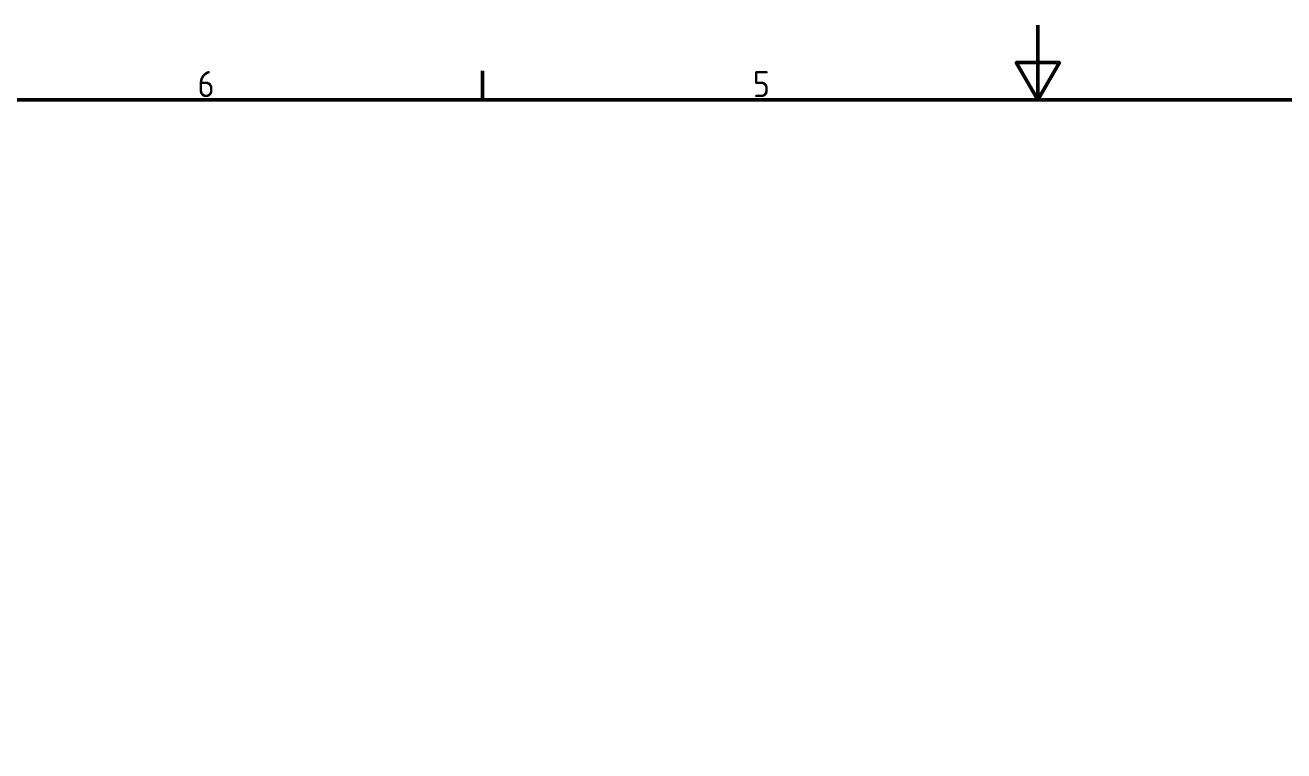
# Model space of a CAD drawing. Header units: millimetres. Extents: x 0 to 1188, y 0 to 840.
# Drawn here: x 323.2 to 659.8, y 645.9 to 840 of the extents above; entities that cross this region are included whole.
import ezdxf

# ---------------------------------------------------------------- set-up
doc = ezdxf.new("R2010")
doc.units = ezdxf.units.MM
doc.header["$LTSCALE"] = 2
doc.layers.get('0').update_dxf_attribs({"color": 3, "lineweight": 25})
doc.layers.add('경계(ISO)', color=7, linetype='Continuous', lineweight=50)
doc.styles.add('문자 텍스트_PSTEK_POSCO', font='isocp.shx')

# ---------------------------------------------------------------- blocks, each defined once
blk = doc.blocks.new('경계 Default Border')
at = {"layer": '경계(ISO)'}
blk.add_line((222.75, 410), (222.75, 413.9), dxfattribs=at)
at = {"layer": '경계(ISO)', "flags": 128}
for points in [[(297, 420), (297, 410), (294.11, 415), (299.89, 415), (297, 410)], [(10, 10), (10, 410), (584, 410), (584, 10), (10, 10)]]:
    blk.add_lwpolyline(points, dxfattribs=at)
at = {"layer": '경계(ISO)', "color": 2, "char_height": 3.5, "attachment_point": 7, "style": '문자 텍스트_PSTEK_POSCO'}
for s, insert in [('6', (184.63, 410.37)), ('5', (258.88, 410.37))]:
    blk.add_mtext(s, dxfattribs=dict(at, insert=insert))

msp = doc.modelspace()

# ---------------------------------------------------------------- block references
at = {"xscale": 2, "yscale": 2, "zscale": 2}
msp.add_blockref('경계 Default Border', (0, 0), dxfattribs=at)

doc.saveas('drawing.dxf')
